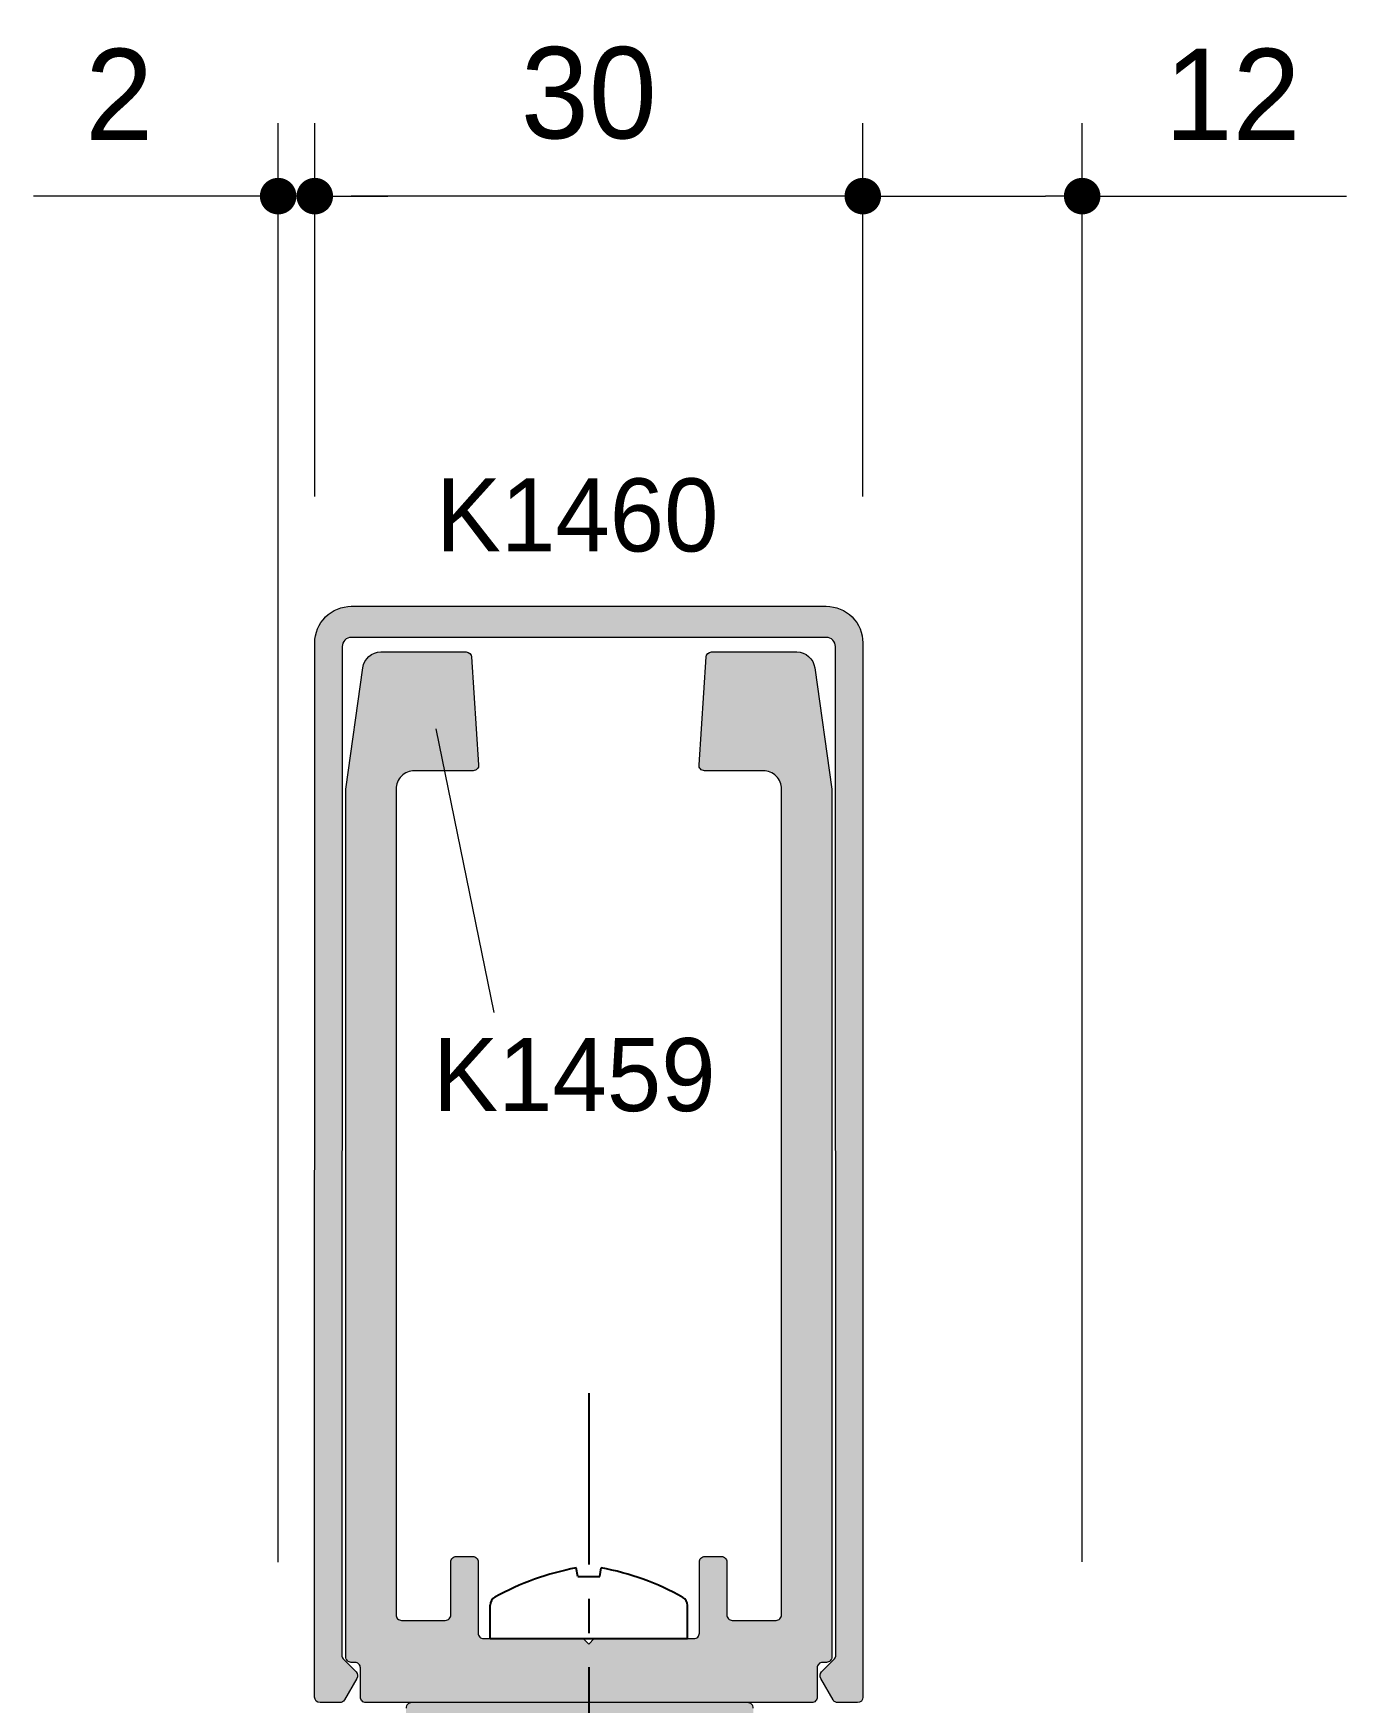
# Model space of a CAD drawing. Header units: millimetres. Extents: x -576 to 4430, y -1196 to 2690.
# Drawn here: x 1947.64 to 1983.57, y -656.14 to -610.46 of the extents above; entities that cross this region are included whole.
import ezdxf

# ---------------------------------------------------------------- set-up
doc = ezdxf.new("R2010")
doc.units = ezdxf.units.MM
doc.header["$LTSCALE"] = 0.25
doc.header["$MEASUREMENT"] = 0
doc.linetypes.add('CENTER', pattern=[2, 1.25, -0.25, 0.25, -0.25])
doc.layers.get('0').update_dxf_attribs({"lineweight": 5})
doc.layers.get('Defpoints').update_dxf_attribs({"lineweight": 5})
for name, color, linetype, lineweight in [('01_Aluminium [Thin]', 141, 'Continuous', 18), ('01_Dimension', 251, 'Continuous', 9), ('01_Text', 40, 'Continuous', 25), ('01_Thin line', 8, 'Continuous', 9)]:
    doc.layers.add(name, color=color, linetype=linetype, lineweight=lineweight)
doc.layers.add('01_Fill Aluminum', color=7, linetype='Continuous', lineweight=0, true_color=0xdcdcdc)
doc.layers.add('ASSI', color=1, linetype='CENTER')
doc.layers.add('VITERIA', color=40, linetype='Continuous')
doc.styles.add('Aluk Text', font='GOTHIC.TTF')
doc.dimstyles.new('ALUK Manual 1-2', dxfattribs={"dimtxt": 2.5, "dimasz": 1, "dimexe": 2, "dimexo": 4, "dimgap": 1.5, "dimtad": 3, "dimdec": 1, "dimlfac": 2, "dimdsep": 46, "dimtxsty": 'Aluk Text', "dimblk": 'DOT', "dimcen": 0, "dimclrd": 256, "dimclre": 256, "dimclrt": 6, "dimaunit": 1, "dimadec": 0, "dimazin": 0, "dimtfac": 0.7, "dimtdec": 1, "dimtmove": 0, "dimatfit": 3, "dimldrblk": 'DOT', "dimfxl": 1, "dimtolj": 2, "dimlwd": -1, "dimlwe": -1, "dimarcsym": 0})

# ---------------------------------------------------------------- blocks, each defined once
blk = doc.blocks.new('_Dot')
at = {"color": 0, "linetype": 'ByBlock', "lineweight": -2}
blk.add_line((-0.5, 0), (-1, 0), dxfattribs=at)
at = {"color": 0, "linetype": 'ByBlock', "const_width": 0.5}
blk.add_lwpolyline([(-0.25, 0, 1), (0.25, 0, 1)], format="xyb", close=True, dxfattribs=at)
blk = doc.blocks.new('*D285')
at = {"layer": '01_Dimension', "transparency": 16777216}
for p, q in [((1970.332, -623.142), (1970.332, -612.918)), ((1976.334, -652.292), (1976.334, -612.918)), ((1971.332, -614.918), (1975.334, -614.918)), ((1976.334, -614.918), (1983.57, -614.918))]:
    blk.add_line(p, q, dxfattribs=at)
at = {"layer": 'Defpoints', "color": 0, "transparency": 16777216}
for p in [(1970.332, -614.918), (1970.332, -627.142), (1976.334, -656.292)]:
    blk.add_point(p, dxfattribs=at)
at = {"layer": '01_Dimension', "transparency": 16777216, "rotation": 180}
blk.add_blockref('_Dot', (1970.332, -614.918), dxfattribs=at)
at = {"layer": '01_Dimension', "transparency": 16777216}
blk.add_blockref('_Dot', (1976.334, -614.918), dxfattribs=at)
at = {"layer": '01_Dimension', "color": 2, "transparency": 16777216, "insert": (1980.452, -612.136), "char_height": 2.5, "attachment_point": 5, "style": 'Aluk Text'}
blk.add_mtext('\\A2;12', dxfattribs=at)
blk = doc.blocks.new('*D286')
at = {"layer": '01_Dimension', "transparency": 16777216}
for p, q in [((1955.336, -623.142), (1955.336, -612.918)), ((1970.332, -623.142), (1970.332, -612.918)), ((1969.332, -614.918), (1956.336, -614.918))]:
    blk.add_line(p, q, dxfattribs=at)
at = {"layer": 'Defpoints', "color": 0, "transparency": 16777216}
for p in [(1955.336, -614.918), (1955.336, -627.142), (1970.332, -627.142)]:
    blk.add_point(p, dxfattribs=at)
at = {"layer": '01_Dimension', "transparency": 16777216, "rotation": 180}
blk.add_blockref('_Dot', (1955.336, -614.918), dxfattribs=at)
at = {"layer": '01_Dimension', "transparency": 16777216}
blk.add_blockref('_Dot', (1970.332, -614.918), dxfattribs=at)
at = {"layer": '01_Dimension', "color": 2, "transparency": 16777216, "insert": (1962.834, -612.105), "char_height": 2.5, "attachment_point": 5, "style": 'Aluk Text'}
blk.add_mtext('\\A2;30', dxfattribs=at)
blk = doc.blocks.new('*D287')
at = {"layer": '01_Dimension', "transparency": 16777216}
for p, q in [((1954.334, -652.298), (1954.334, -612.918)), ((1955.336, -623.142), (1955.336, -612.918)), ((1953.334, -614.918), (1947.636, -614.918)), ((1955.336, -614.918), (1954.334, -614.918)), ((1956.336, -614.918), (1957.336, -614.918))]:
    blk.add_line(p, q, dxfattribs=at)
at = {"layer": 'Defpoints', "color": 0, "transparency": 16777216}
for p in [(1954.334, -614.918), (1955.336, -627.142), (1954.334, -656.298)]:
    blk.add_point(p, dxfattribs=at)
at = {"layer": '01_Dimension', "transparency": 16777216}
blk.add_blockref('_Dot', (1954.334, -614.918), dxfattribs=at)
at = {"layer": '01_Dimension', "transparency": 16777216, "rotation": 180}
blk.add_blockref('_Dot', (1955.336, -614.918), dxfattribs=at)
at = {"layer": '01_Dimension', "color": 2, "transparency": 16777216, "insert": (1949.985, -612.136), "char_height": 2.5, "attachment_point": 5, "style": 'Aluk Text'}
blk.add_mtext('\\A2;2', dxfattribs=at)

msp = doc.modelspace()

# ---------------------------------------------------------------- hatches: boundary and pattern name
at = {"layer": '01_Fill Aluminum', "ltscale": 0.25}
h = msp.add_hatch(color=256, dxfattribs=at)
h.dxf.hatch_style = 1
h.paths.add_polyline_path([(1955.336, -627.142), (1955.332, -655.994, 0.41166), (1955.482, -656.142), (1956.02, -656.142, 0.267949), (1956.15, -656.067), (1956.488, -655.482, 0.339454), (1956.464, -655.301), (1956.115, -654.942, -0.19303), (1956.072, -654.839), (1956.087, -627.245, -0.41677), (1956.337, -626.992), (1969.331, -626.992, -0.411357), (1969.581, -627.24), (1969.596, -654.836, -0.197827), (1969.553, -654.942), (1969.201, -655.304, 0.3317), (1969.18, -655.482), (1969.518, -656.067, 0.267949), (1969.648, -656.142), (1970.186, -656.142, 0.416842), (1970.336, -655.991), (1970.332, -627.142, 0.414144), (1969.332, -626.142), (1956.336, -626.142, 0.414214)])
h = msp.add_hatch(color=256, dxfattribs=at)
h.dxf.hatch_style = 1
h.paths.add_polyline_path([(1956.387, -655.05, -0.511918), (1956.585, -655.192), (1956.585, -655.992, 0.414214), (1956.735, -656.142), (1968.934, -656.142, 0.414214), (1969.084, -655.992), (1969.084, -655.192, -0.414214), (1969.234, -655.042), (1969.334, -655.042, 0.414214), (1969.484, -654.892), (1969.484, -631.142), (1969.017, -627.823, 0.373885), (1968.522, -627.392), (1966.191, -627.392, 0.401663), (1966.042, -627.536), (1965.849, -630.486, 0.426877), (1965.999, -630.642), (1967.609, -630.642, -0.414214), (1968.109, -631.142), (1968.109, -653.742, -0.414214), (1967.959, -653.892), (1966.76, -653.892, -0.414214), (1966.61, -653.742), (1966.61, -652.292, 0.414214), (1966.46, -652.142), (1966.01, -652.142, 0.414214), (1965.86, -652.292), (1965.86, -654.242, -0.414214), (1965.71, -654.392), (1962.984, -654.392), (1962.834, -654.542), (1962.684, -654.392), (1959.958, -654.392, -0.414214), (1959.808, -654.242), (1959.808, -652.292, 0.414214), (1959.658, -652.142), (1959.208, -652.142, 0.414214), (1959.058, -652.292), (1959.058, -653.742, -0.414214), (1958.908, -653.892), (1957.71, -653.892, -0.414214), (1957.56, -653.742), (1957.56, -631.142, -0.414214), (1958.06, -630.642), (1959.669, -630.642, 0.440011), (1959.819, -630.479), (1959.626, -627.529, 0.388879), (1959.477, -627.392), (1957.146, -627.392, 0.373885), (1956.651, -627.823), (1956.185, -631.142), (1956.185, -654.892, 0.56391)])
h = msp.add_hatch(color=256, dxfattribs=at)
h.dxf.hatch_style = 1
h.paths.add_polyline_path([(1957.834, -662.562, 0.088182), (1957.843, -662.614), (1958.07, -663.232, -0.361062), (1958.007, -663.413, 0.263725), (1957.934, -663.542), (1957.934, -664.292, 0.548619), (1958.147, -664.428), (1959.223, -663.927, 0.176327), (1959.296, -663.854), (1959.404, -663.621, 0.721513), (1959.28, -663.477, -0.330726), (1959.111, -663.421), (1958.55, -662.62), (1958.498, -662.504, -0.858403), (1958.746, -662.342, 0.213411), (1958.858, -662.392), (1960.784, -662.392, -0.414214), (1960.934, -662.542), (1960.934, -662.653, -0.137872), (1960.912, -662.731), (1960.449, -663.49, 0.585524), (1960.534, -663.642), (1961.484, -663.642, 0.414214), (1961.734, -663.392), (1961.734, -661.225, -0.267949), (1961.809, -661.096), (1962.184, -660.879, 0.421389), (1962.22, -660.74), (1961.756, -659.981, -0.137872), (1961.734, -659.903), (1961.734, -659.792, -0.414214), (1961.884, -659.642), (1963.811, -659.642, 0.213411), (1963.923, -659.592, -0.858331), (1964.171, -659.754), (1964.119, -659.87), (1963.558, -660.671, -0.267949), (1963.422, -660.734), (1963.364, -660.729, 0.57735), (1963.264, -660.871), (1963.373, -661.104, 0.176327), (1963.445, -661.177), (1964.521, -661.678, 0.548619), (1964.735, -661.542), (1964.735, -660.792, 0.263725), (1964.662, -660.663, -0.359508), (1964.598, -660.483), (1964.835, -659.838), (1964.834, -657.193, -0.414332), (1964.984, -657.042), (1966.434, -657.042, -0.414214), (1966.584, -657.192), (1966.584, -658.142, 0.474297), (1966.764, -658.289, 0.183081), (1966.869, -658.272), (1967.259, -658.047, 0.267949), (1967.334, -657.917), (1967.334, -656.292, 0.414214), (1967.184, -656.142), (1957.984, -656.142, 0.414214), (1957.834, -656.292), (1957.834, -657.892, 0.414214), (1958.084, -658.142), (1959.034, -658.142, 0.414214), (1959.184, -657.992), (1959.184, -657.792, 0.414214), (1959.034, -657.642), (1958.684, -657.642, -0.414214), (1958.534, -657.492), (1958.534, -656.993, -0.414214), (1958.684, -656.843), (1959.784, -656.843, -0.413227), (1959.934, -656.993, 0.413227), (1960.084, -657.142), (1960.784, -657.142, -0.414214), (1960.934, -657.292), (1960.934, -658.658, -0.234811), (1960.875, -658.777), (1960.328, -659.191, 0.55076), (1960.349, -659.444, -0.111183), (1960.651, -659.699), (1960.771, -659.608, -0.176327), (1960.983, -660.295), (1960.833, -660.287, -0.176327), (1960.594, -660.855), (1960.704, -660.957, -0.176327), (1960.065, -661.284), (1960.046, -661.136, -0.176327), (1959.446, -660.999), (1959.364, -661.125, -0.176327), (1958.931, -660.552), (1959.074, -660.508, -0.086929), (1959.035, -660.2, 0.506474), (1958.722, -659.946), (1958.58, -659.983, 0.340845), (1957.834, -660.95)])
h.paths.add_polyline_path([(1961.684, -658.742), (1961.684, -657.192, -0.414214), (1961.834, -657.042), (1963.784, -657.042, -0.41415), (1963.934, -657.192), (1963.934, -658.742, -0.414277), (1963.784, -658.892), (1961.834, -658.892, -0.414214)], flags=16)

# ---------------------------------------------------------------- linework, layer by layer
at = {"layer": '01_Aluminium [Thin]'}
for points in [[(1969.332, -626.142, -0.414214), (1970.332, -627.142), (1970.336, -655.994, -0.41166), (1970.186, -656.142), (1969.648, -656.142, -0.267949), (1969.518, -656.067), (1969.18, -655.482, -0.339454), (1969.204, -655.301), (1969.553, -654.942, 0.19303), (1969.596, -654.839), (1969.581, -627.245, 0.41677), (1969.331, -626.992), (1956.337, -626.992, 0.41677), (1956.087, -627.245), (1956.072, -654.839, 0.19303), (1956.115, -654.942), (1956.464, -655.301, -0.339454), (1956.488, -655.482), (1956.15, -656.067, -0.267949), (1956.02, -656.142), (1955.482, -656.142, -0.41166), (1955.332, -655.994), (1955.336, -627.142, -0.414214), (1956.336, -626.142)], [(1965.85, -630.479), (1966.042, -627.529, -0.388879), (1966.191, -627.392), (1968.522, -627.392, -0.373885), (1969.017, -627.823), (1969.484, -631.142), (1969.484, -654.892, -0.414214), (1969.334, -655.042), (1969.234, -655.042, 0.414214), (1969.084, -655.192), (1969.084, -655.992, -0.414214), (1968.934, -656.142), (1956.735, -656.142, -0.414214), (1956.585, -655.992), (1956.585, -655.192, 0.414214), (1956.435, -655.042), (1956.335, -655.042, -0.414214), (1956.185, -654.892), (1956.185, -631.142), (1956.651, -627.823, -0.373885), (1957.146, -627.392), (1959.477, -627.392, -0.388879), (1959.626, -627.529), (1959.819, -630.479, -0.440011), (1959.669, -630.642), (1958.06, -630.642, 0.414214), (1957.56, -631.142), (1957.56, -653.742, 0.414214), (1957.71, -653.892), (1958.908, -653.892, 0.414214), (1959.058, -653.742), (1959.058, -652.292, -0.414214), (1959.208, -652.142), (1959.658, -652.142, -0.414214), (1959.808, -652.292), (1959.808, -654.242, 0.414214), (1959.958, -654.392), (1962.684, -654.392), (1962.834, -654.542), (1962.984, -654.392), (1965.71, -654.392, 0.414214), (1965.86, -654.242), (1965.86, -652.292, -0.414214), (1966.01, -652.142), (1966.46, -652.142, -0.414214), (1966.61, -652.292), (1966.61, -653.742, 0.414214), (1966.76, -653.892), (1967.959, -653.892, 0.414214), (1968.109, -653.742), (1968.109, -631.142, 0.414214), (1967.609, -630.642), (1965.999, -630.642, -0.440011)]]:
    msp.add_lwpolyline(points, format="xyb", close=True, dxfattribs=at)
msp.add_lwpolyline([(1967.334, -656.292, 0.414214), (1967.184, -656.142), (1957.984, -656.142, 0.414214), (1957.834, -656.292)], format="xyb", dxfattribs=at)
at = {"layer": '01_Thin line'}
msp.add_line((1960.242, -637.257), (1958.654, -629.492), dxfattribs=at)
at = {"layer": 'ASSI', "ltscale": 15}
msp.add_line((1962.834, -647.675), (1962.834, -658.041), dxfattribs=at)
at = {"layer": 'VITERIA'}
for p, q in [((1962.534, -652.691), (1962.492, -652.454)), ((1962.534, -652.691), (1963.134, -652.691)), ((1963.134, -652.691), (1963.176, -652.454)), ((1960.134, -654.392), (1960.134, -653.476)), ((1965.534, -654.392), (1965.534, -653.482)), ((1960.134, -654.392), (1965.534, -654.392))]:
    msp.add_line(p, q, dxfattribs=at)
for centre, radius, start, end in [((1963.921, -659.909), 7.591, 100.8473, 118.8013), ((1961.83, -659.637), 7.308, 60.7007, 79.387), ((1960.384, -653.476), 0.25, 118.8013, 180), ((1965.284, -653.482), 0.25, 0, 60.7007)]:
    msp.add_arc(centre, radius, start, end, dxfattribs=at)

# ---------------------------------------------------------------- texts
at = {"layer": '01_Text', "style": 'Aluk Text'}
for s, p in [('K1460', (1958.648, -624.642)), ('K1459', (1958.57, -639.957))]:
    msp.add_text(s, height=2, dxfattribs=at).set_placement(p)

# ---------------------------------------------------------------- dimensions: what is measured, and where the dimension line sits
at = {"layer": '01_Dimension'}
for base, p1, p2, picture, middle in [((1954.334, -614.918), (1955.336, -627.142), (1954.334, -656.298), '*D287', (1949.985, -612.136)), ((1955.336, -614.918), (1970.332, -627.142), (1955.336, -627.142), '*D286', (1962.834, -612.105))]:
    dim = msp.add_linear_dim(base=base, p1=p1, p2=p2, dimstyle='ALUK Manual 1-2', override={"dimclrt": 2}, dxfattribs=at)
    dim.commit()
    dim.dimension.update_dxf_attribs({"geometry": picture, "text_midpoint": middle})
dim = msp.add_linear_dim(base=(1970.332, -614.918), p1=(1976.334, -656.292), p2=(1970.332, -627.142), dimstyle='ALUK Manual 1-2', override={"dimclrt": 2}, dxfattribs=at)
dim.commit()
dim.dimension.update_dxf_attribs({"geometry": '*D285', "text_midpoint": (1980.452, -614.918), "dimtype": 160})

doc.saveas('drawing.dxf')
